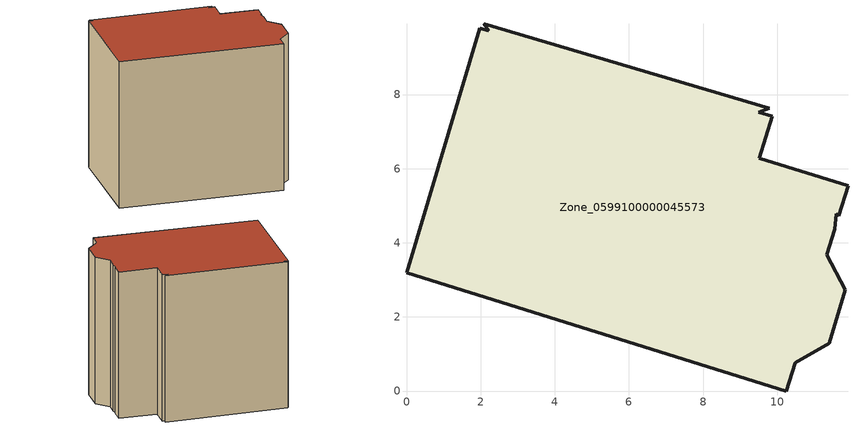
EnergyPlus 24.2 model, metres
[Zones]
Zone_0599100000045573
 floor ground (C_G): 9.78,7.63 9.5,7.52 9.87,7.41 9.52,6.28 11.91,5.54 11.66,4.73 11.6,4.79 11.55,4.37 11.34,3.68 11.84,2.74 11.4,1.29 10.48,0.77 10.25,0 0,3.2 1.97,9.79 2.21,9.72 2.09,9.9 z0
 wall outside (C_F): 11.34,3.68 11.55,4.37 11.6,4.79 11.66,4.73 11.91,5.54 9.52,6.28 9.87,7.41 9.5,7.52 9.78,7.63 2.09,9.9 2.21,9.72 1.97,9.79 0,3.2 10.25,0 10.48,0.77 11.4,1.29 11.84,2.74 11.34,3.68 z0:9.97
 roof outside (C_R): 2.09,9.9 2.21,9.72 1.97,9.79 0,3.2 10.25,0 10.48,0.77 11.4,1.29 11.84,2.74 11.34,3.68 11.55,4.37 11.6,4.79 11.66,4.73 11.91,5.54 9.52,6.28 9.87,7.41 9.5,7.52 9.78,7.63 z9.97
[BUILDING]
Pand.0599100000045573: North Axis=0; Terrain=City; Loads Convergence Tolerance Value=0.04; Temperature Convergence Tolerance Value=0.4; Solar Distribution=FullExterior; Maximum Number of Warmup Days=25; Minimum Number of Warmup Days=1
[Site:Location]
Rotterdam.The.Hague.AP_ZH_NLD Design_Conditions: Latitude=51.96; Longitude=4.45; Time Zone=1; Elevation=-4.5
[SITE:GROUNDTEMPERATURE:BUILDINGSURFACE]
18, 18, 18, 18, 18, 18, 18, 18, 18, 18, 18, 18
[MATERIAL] Thermal Absorptance=0.9; Solar Absorptance=0.7; Visible Absorptance=0.7
Name | Roughness | Thickness | Conductivity | Density | Specific Heat
G.TC.1946 | MediumSmooth | 0.15 | 1 | 540 | 1210
F.TC.1946 | Rough | 0.3 | 0.857143 | 1920 | 840
R.TC.1946 | MediumRough | 0.2 | 0.909091 | 1500 | 1000
[CONSTRUCTION]
C_G: G.TC.1946
C_F: F.TC.1946
C_R: R.TC.1946
[ZONE]
Zone_0599100000045573: Type=1; Multiplier=1; Ceiling Height=Autocalculate; Volume=Autocalculate; Floor Area=autocalculate; Part of Total Floor Area=Yes
[ZONEINFILTRATION:DESIGNFLOWRATE]
Infil_Zone_0599100000045573: Zone or ZoneList or Space or SpaceList=Zone_0599100000045573; Schedule=AlwaysOn; Design Flow Rate Calculation Method=Flow/Area; Flow Rate per Floor Area=0.003; Constant Term Coefficient=1; Temperature Term Coefficient=0; Velocity Term Coefficient=0; Velocity Squared Term Coefficient=0
[HVACTEMPLATE:ZONE:IDEALLOADSAIRSYSTEM]
Zone_0599100000045573: Maximum Heating Supply Air Temperature=50; Minimum Cooling Supply Air Temperature=13; Maximum Heating Supply Air Humidity Ratio=0.0156; Minimum Cooling Supply Air Humidity Ratio=0.0077; Heating Limit=NoLimit; Cooling Limit=NoLimit; Dehumidification Control Type=ConstantSensibleHeatRatio; Cooling Sensible Heat Ratio=0.7; Dehumidification Setpoint=60; Humidification Control Type=None; Humidification Setpoint=30; Outdoor Air Method=None; Outdoor Air Flow Rate per Person=0.00944; Outdoor Air Flow Rate per Zone Floor Area=0; Outdoor Air Flow Rate per Zone=0; Demand Controlled Ventilation Type=None; Outdoor Air Economizer Type=NoEconomizer; Heat Recovery Type=None; Sensible Heat Recovery Effectiveness=0.7; Latent Heat Recovery Effectiveness=0.65
[ZONECONTROL:THERMOSTAT]
ThermostatControl_Zone_0599100000045573: Zone or ZoneList=Zone_0599100000045573; Control Type Schedule=DualSetpointControlType; Control 1=Thermostat_Zone_0599100000045573; Temperature Difference Between Cutout And Setpoint=0
[THERMOSTATSETPOINT:DUALSETPOINT]
Thermostat_Zone_0599100000045573: Heating Setpoint Temperature Schedule=HeatingSetpoint_Zone_0599100000045573; Cooling Setpoint Temperature Schedule=CoolingSetpoint_Zone_0599100000045573
[SCHEDULE:COMPACT]
HeatingSetpoint_Zone_0599100000045573: Through: 12/31, For: AllDays, Until: 24:00, 21
CoolingSetpoint_Zone_0599100000045573: Through: 12/31, For: AllDays, Until: 24:00, 24
DualSetpointControlType: Through: 12/31, For: AllDays, Until: 24:00, 4
AlwaysOn: Through: 12/31, For: AllDays, Until: 24:00, 1
